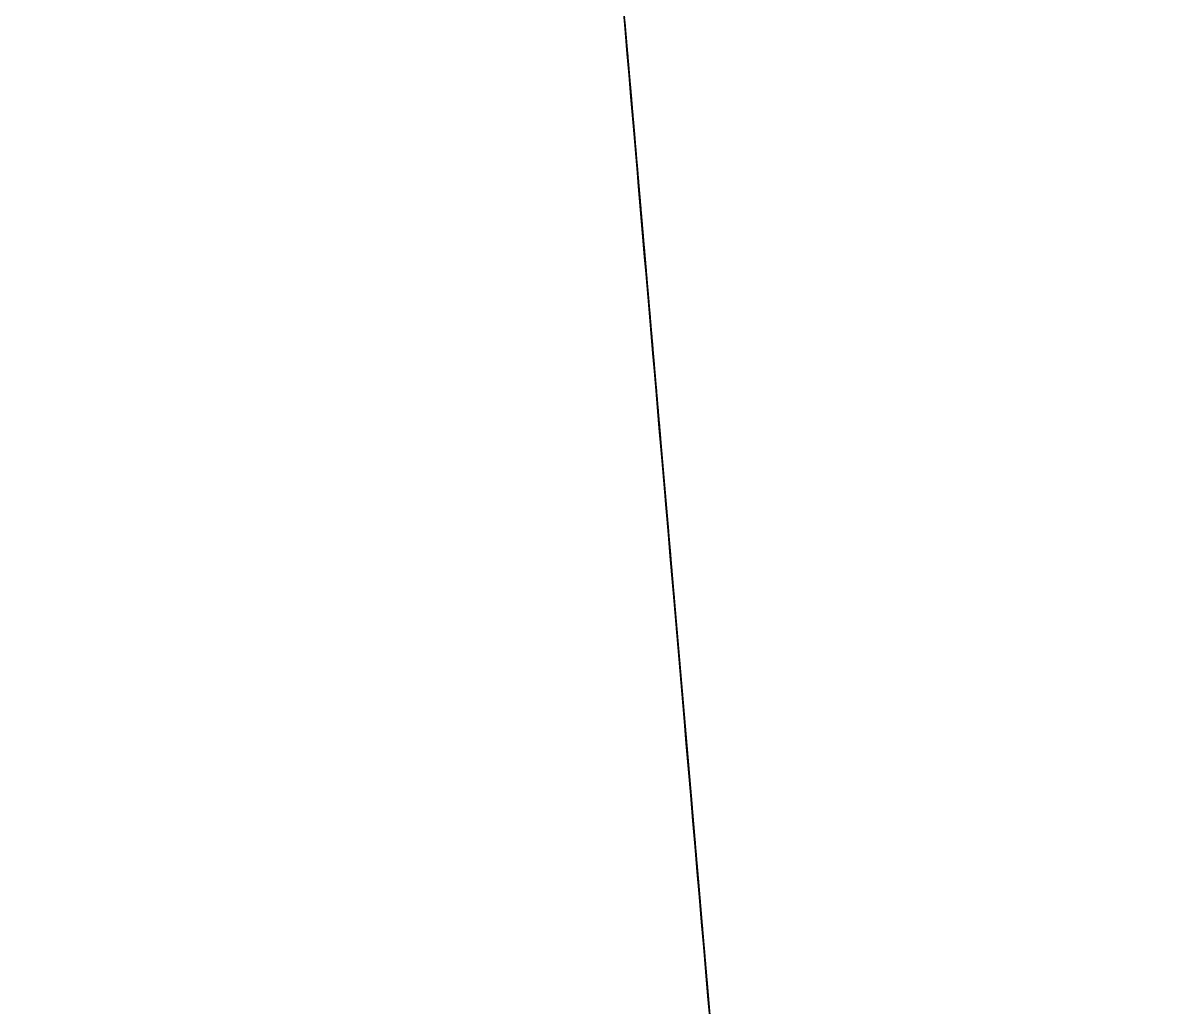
# Model space of a CAD drawing. Header units: millimetres. Extents: x 2645 to 248282, y -52826 to -1714.
# Drawn here: x 3662.6 to 3758.4, y -43446.3 to -43364.3 of the extents above; entities that cross this region are included whole.
import ezdxf

# ---------------------------------------------------------------- set-up
doc = ezdxf.new("R2010")
doc.units = ezdxf.units.MM
doc.header["$MEASUREMENT"] = 0
doc.linetypes.add('CENTER2', pattern=[1.125, 0.75, -0.125, 0.125, -0.125])
for name, color, linetype in [('Elevation Looking North-0', 7, 'Continuous'), ('Elevation Looking North-150-DS-B4-404', 1, 'Continuous'), ('Elevation Looking North-150-SL-B4-095', 14, 'Continuous'), ('Elevation Looking North-150-SL-B4-221', 85, 'Continuous'), ('Elevation Looking North-150-SL-B4-249', 85, 'Continuous'), ('Elevation Looking North-300-CEN-D3-231', 70, 'Continuous'), ('Elevation Looking North-300-CEN-D3-258', 70, 'Continuous'), ('Elevation Looking North-300-FA-D4-256', 50, 'Continuous'), ('Elevation Looking North-50-IW-B4-023', 3, 'Continuous'), ('Elevation Looking North-50-PES-D1-229', 4, 'Continuous'), ('Elevation Looking North-A-FLOR', 192, 'Continuous'), ('Elevation Looking North-CENTER', 1, 'CENTER2'), ('Elevation Looking North-PR-STEL-EQIP_DUCTS_CHUTES', 85, 'Continuous'), ('Elevation Looking North-RE', 5, 'Continuous'), ('Elevation Looking North-S-BEAM', 12, 'Continuous'), ('Elevation Looking North-SLUDGE TO STRAIN PRESS INLET', 3, 'Continuous'), ('Elevation Looking North-UCD756', 7, 'Continuous')]:
    doc.layers.add(name, color=color, linetype=linetype)
doc.layers.add('Elevation Looking North-PR-STEL-EQIP-PUMP_2_SEEPEX_BTVE70-24_100-18', color=7, linetype='Continuous', true_color=0x1111d0)

# ---------------------------------------------------------------- blocks, each defined once
blk = doc.blocks.new('*U815')
at = {"layer": 'Elevation Looking North-A-FLOR', "color": 0, "linetype": 'ByBlock', "lineweight": -2}
blk.add_line((3709.106, -43321.337, 22000), (4075.606, -47601.955, 22000), dxfattribs=at)
blk = doc.blocks.new('*U816')
at = {"layer": 'Elevation Looking North-S-BEAM', "color": 0, "linetype": 'ByBlock', "lineweight": -2}
for p, q in [((2647.841, -30926.057, 30027.2), (4471.772, -52229.058, 30027.2)), ((2647.841, -30926.057, 29454.8), (4471.772, -52229.058, 29454.8)), ((2647.841, -30926.057, 30042), (4471.772, -52229.058, 30042)), ((3467.558, -40500.126, 29440), (3964.349, -46302.508, 29440))]:
    blk.add_line(p, q, dxfattribs=at)
blk = doc.blocks.new('*U866')
at = {"layer": 'Elevation Looking North-S-BEAM', "color": 0, "linetype": 'ByBlock', "lineweight": -2}
for p, q in [((3558.184, -41558.607, 24801.4), (3714.126, -43379.971, 24801.4)), ((3714.665, -43386.268, 24801.4), (4068.838, -47522.9, 24801.4))]:
    blk.add_line(p, q, dxfattribs=at)
blk = doc.blocks.new('*U875')
at = {"layer": 'Elevation Looking North-A-FLOR', "color": 0, "linetype": 'ByBlock', "lineweight": -2}
blk.add_line((3774.49, -44084.997, 21629.207), (2990.271, -34925.535, 21629.207), dxfattribs=at)
blk = doc.blocks.new('*U1000')
at = {"layer": 'Elevation Looking North-A-FLOR', "color": 0, "linetype": 'ByBlock', "lineweight": -2}
for p, q in [((3210.589, -37498.789, 21699.689), (3774.49, -44084.997, 21629.207)), ((4410.652, -51515.2, 21849.694), (3210.589, -37498.789, 21999.689)), ((3709.106, -43321.337, 21937.384), (4075.764, -47603.804, 21891.554))]:
    blk.add_line(p, q, dxfattribs=at)
blk = doc.blocks.new('*U1001')
at = {"layer": 'Elevation Looking North-A-FLOR', "color": 0, "linetype": 'ByBlock', "lineweight": -2}
for p, q in [((4075.764, -47603.804, 21891.966), (3709.106, -43321.337, 21937.755)), ((3709.106, -43321.337, 21999.995), (4075.606, -47601.955, 21999.987))]:
    blk.add_line(p, q, dxfattribs=at)
blk = doc.blocks.new('*U1006')
at = {"layer": 'Elevation Looking North-50-PES-D1-229', "color": 0, "linetype": 'ByBlock', "lineweight": -2}
for p, q in [((3713.255, -43369.792, 25056.774), (3706.149, -43286.803, 25056.774)), ((3714.961, -43389.719, 24996.449), (3714.705, -43386.73, 24996.449)), ((3714.961, -43389.719, 25056.774), (3714.705, -43386.73, 25056.774)), ((3717.861, -43423.595, 25056.774), (3716.838, -43411.639, 25056.774))]:
    blk.add_line(p, q, dxfattribs=at)
blk = doc.blocks.new('*U1013')
at = {"layer": 'Elevation Looking North-300-FA-D4-256', "color": 0, "linetype": 'ByBlock', "lineweight": -2}
blk.add_line((3709.106, -43321.337, 23695.257), (3727.845, -43540.199, 23695.257), dxfattribs=at)
blk = doc.blocks.new('*U1023')
at = {"layer": 'Elevation Looking North-300-CEN-D3-258', "color": 0, "linetype": 'ByBlock', "lineweight": -2}
blk.add_line((3709.106, -43321.337, 23086.7), (3756.925, -43879.846, 23096.426), dxfattribs=at)
at = {"layer": 'Elevation Looking North-CENTER'}
blk.add_line((3747.661, -43771.649, 23256.491), (3709.106, -43321.337, 23248.65), dxfattribs=at)
blk = doc.blocks.new('*U1043')
at = {"layer": 'Elevation Looking North-50-IW-B4-023', "color": 0, "linetype": 'ByBlock', "lineweight": -2}
for p, q in [((3809.232, -44490.773, 23554.407), (3709.106, -43321.337, 23554.407)), ((3809.232, -44490.773, 23614.732), (3709.106, -43321.337, 23614.732))]:
    blk.add_line(p, q, dxfattribs=at)
at = {"layer": 'Elevation Looking North-CENTER'}
blk.add_line((3709.106, -43321.337, 23584.569), (3809.232, -44490.773, 23584.569), dxfattribs=at)
blk = doc.blocks.new('*U1059')
at = {"layer": 'Elevation Looking North-150-SL-B4-221', "color": 0, "linetype": 'ByBlock', "lineweight": -2}
blk.add_line((3709.106, -43321.337, 24016.866), (3733.668, -43608.212, 24016.866), dxfattribs=at)
blk = doc.blocks.new('*U1060')
at = {"layer": 'Elevation Looking North-CENTER'}
blk.add_line((3709.106, -43321.337, 22955.728), (3862.195, -45109.376, 22955.728), dxfattribs=at)
at = {"layer": 'Elevation Looking North-SLUDGE TO STRAIN PRESS INLET', "color": 0, "linetype": 'ByBlock', "lineweight": -2}
for p, q in [((3862.195, -45109.376, 23039.866), (3709.106, -43321.337, 23039.866)), ((3726.496, -43524.448, 22871.591), (3710.077, -43332.68, 22871.591))]:
    blk.add_line(p, q, dxfattribs=at)
blk = doc.blocks.new('*U1063')
at = {"layer": 'Elevation Looking North-PR-STEL-EQIP-PUMP_2_SEEPEX_BTVE70-24_100-18', "color": 0, "linetype": 'ByBlock', "lineweight": -2}
for p, q in [((3719.781, -43446.019, 22325.797), (3709.106, -43321.337, 22325.797)), ((3719.781, -43446.019, 22313.779), (3709.106, -43321.337, 22313.779)), ((3719.781, -43446.019, 22305.766), (3709.106, -43321.337, 22305.766)), ((3709.106, -43321.337, 22434.953), (3719.781, -43446.019, 22434.953)), ((3719.781, -43446.019, 22454.984), (3709.106, -43321.337, 22454.984)), ((3710.04, -43332.249, 22548.684), (3726.314, -43522.32, 22514.08)), ((3710.182, -43333.902, 22826.626), (3726.49, -43524.371, 22858.951)), ((3719.781, -43446.019, 22313.779), (3719.781, -43446.019, 22325.797)), ((3719.781, -43446.019, 22454.984), (3719.781, -43446.019, 22434.953)), ((3719.781, -43446.019, 22434.953), (3719.781, -43446.019, 22325.797)), ((3719.781, -43446.019, 22313.779), (3719.781, -43446.019, 22305.766))]:
    blk.add_line(p, q, dxfattribs=at)
blk = doc.blocks.new('*U1081')
at = {"layer": 'Elevation Looking North-150-DS-B4-404', "color": 0, "linetype": 'ByBlock', "lineweight": -2}
for p, q in [((3730.719, -43573.769, 23790.913), (3709.106, -43321.337, 23790.913)), ((3730.719, -43573.769, 23959.188), (3709.106, -43321.337, 23959.188))]:
    blk.add_line(p, q, dxfattribs=at)
at = {"layer": 'Elevation Looking North-CENTER'}
blk.add_line((3709.106, -43321.337, 23875.05), (3730.719, -43573.769, 23875.05), dxfattribs=at)
blk = doc.blocks.new('*U1083')
at = {"layer": 'Elevation Looking North-150-DS-B4-404', "color": 0, "linetype": 'ByBlock', "lineweight": -2}
for p, q in [((3903.511, -45591.928, 23256.491), (3709.106, -43321.337, 23256.491)), ((3906.187, -45623.188, 23424.766), (3709.106, -43321.337, 23424.766))]:
    blk.add_line(p, q, dxfattribs=at)
at = {"layer": 'Elevation Looking North-CENTER'}
blk.add_line((3709.106, -43321.337, 23340.628), (3902.939, -45585.248, 23340.628), dxfattribs=at)
blk = doc.blocks.new('*U1093')
at = {"layer": 'Elevation Looking North-0', "color": 0, "linetype": 'ByBlock', "lineweight": -2}
for p, q in [((3734.676, -43619.982, 25888.357), (3706.416, -43289.916, 25697.096)), ((3725.33, -43510.831, 26078.104), (3706.416, -43289.916, 25950.091))]:
    blk.add_line(p, q, dxfattribs=at)
blk = doc.blocks.new('*U1096')
at = {"layer": 'Elevation Looking North-UCD756', "color": 0, "linetype": 'ByBlock', "lineweight": -2}
for p, q in [((3718.529, -43431.398, 25370), (3696.35, -43172.346, 25370)), ((3696.35, -43172.346, 25355), (3718.529, -43431.398, 25355)), ((3720.662, -43456.307, 25383), (3698.479, -43197.219, 25383)), ((3721.965, -43471.52, 26745.919), (3707.126, -43298.214, 27176.237)), ((3709.188, -43322.297, 26103), (3720.662, -43456.307, 26103)), ((3709.572, -43326.776, 26108.002), (3719.382, -43441.358, 26108.002)), ((3709.712, -43328.413, 27103.735), (3718.385, -43429.706, 26852.222)), ((3709.712, -43328.413, 27103.735), (3718.385, -43429.706, 26852.222)), ((3709.759, -43328.961, 27103.735), (3718.432, -43430.254, 26852.222)), ((3709.791, -43329.337, 27104.11), (3718.464, -43430.63, 26852.597)), ((3717.348, -43417.604, 26884.942), (3716.901, -43412.378, 26897.922)), ((3716.98, -43413.302, 26898.296), (3716.901, -43412.378, 26897.922)), ((3717.875, -43423.753, 26872.336), (3716.98, -43413.302, 26898.296)), ((3717.875, -43423.753, 26872.336), (3716.98, -43413.302, 26898.296)), ((3717.313, -43417.193, 26896.638), (3716.98, -43413.302, 26898.296)), ((3717.164, -43415.455, 25370), (3717.164, -43415.455, 25383)), ((3718.016, -43425.403, 26876.242), (3717.313, -43417.193, 26896.638)), ((3718.016, -43425.403, 26876.242), (3717.313, -43417.193, 26896.638)), ((3717.875, -43423.753, 26872.336), (3717.796, -43422.831, 26871.962)), ((3718.016, -43425.403, 26876.242), (3717.875, -43423.753, 26872.336)), ((3718.464, -43430.63, 26852.597), (3718.385, -43429.706, 26852.222)), ((3718.529, -43431.398, 25355), (3718.529, -43431.398, 25370)), ((3718.529, -43431.398, 25370), (3720.236, -43451.325, 25370)), ((3720.236, -43451.325, 25355), (3718.529, -43431.398, 25355)), ((3719.382, -43441.358, 26108.002), (3719.382, -43441.358, 26118.002)), ((3719.382, -43441.358, 26118.002), (3719.809, -43446.341, 26118.002))]:
    blk.add_line(p, q, dxfattribs=at)
blk = doc.blocks.new('*U1098')
at = {"layer": 'Elevation Looking North-CENTER'}
blk.add_line((3809.232, -44490.773, 23731.723), (3709.106, -43321.337, 23731.723), dxfattribs=at)
at = {"layer": 'Elevation Looking North-RE', "color": 0, "linetype": 'ByBlock', "lineweight": -2}
for p, q in [((3709.106, -43321.337, 23761.885), (3738.019, -43659.033, 23761.885)), ((3709.106, -43321.337, 23701.56), (3809.232, -44490.773, 23701.56))]:
    blk.add_line(p, q, dxfattribs=at)
blk = doc.blocks.new('*U1101')
at = {"layer": 'Elevation Looking North-CENTER'}
blk.add_line((3709.106, -43321.337, 23616.329), (3764.655, -43970.129, 23616.329), dxfattribs=at)
at = {"layer": 'Elevation Looking North-RE', "color": 0, "linetype": 'ByBlock', "lineweight": -2}
blk.add_line((3764.655, -43970.129, 23673.479), (3709.106, -43321.337, 23673.479), dxfattribs=at)
blk = doc.blocks.new('*U1116')
at = {"layer": 'Elevation Looking North-150-SL-B4-249', "color": 0, "linetype": 'ByBlock', "lineweight": -2}
for p, q in [((3712.118, -43356.513, 24366.794), (3721.376, -43464.641, 24366.795)), ((3712.118, -43356.514, 24325.399), (3715.322, -43393.937, 24325.4)), ((3712.778, -43364.218, 24289.838), (3719.56, -43443.432, 24291.795)), ((3712.778, -43364.219, 24296.115), (3718.362, -43429.443, 24301.278)), ((3712.778, -43364.219, 24234.471), (3721.47, -43465.745, 24218.418)), ((3712.778, -43364.22, 24227.984), (3721.47, -43465.746, 24208.433)), ((3712.779, -43364.231, 24297.543), (3712.897, -43365.61, 24297.816)), ((3712.878, -43365.394, 24345.75), (3712.878, -43365.395, 24345.588)), ((3713.474, -43372.348, 24333.047), (3713.014, -43366.976, 24338.616)), ((3713.88, -43377.096, 24358.34), (3713.051, -43367.412, 24349.731)), ((3713.204, -43369.202, 24340.822), (3713.051, -43367.412, 24349.623)), ((3713.051, -43367.412, 24349.731), (3713.051, -43367.412, 24349.623)), ((3713.051, -43367.412, 24349.623), (3713.88, -43377.096, 24358.232)), ((3713.308, -43370.416, 24345.433), (3713.308, -43370.417, 24345.304)), ((3713.441, -43371.961, 24345.31), (3713.441, -43371.963, 24344.873)), ((3714.323, -43382.272, 24332.789), (3713.678, -43374.729, 24335.317)), ((3714.931, -43389.368, 24354.228), (3713.88, -43377.096, 24358.34)), ((3713.88, -43377.096, 24358.232), (3714.931, -43389.368, 24354.12)), ((3713.88, -43377.096, 24358.34), (3713.88, -43377.096, 24358.232)), ((3714.36, -43382.696, 24333.166), (3714.323, -43382.272, 24332.789)), ((3715.07, -43390.988, 24346.262), (3714.931, -43389.368, 24354.228)), ((3714.931, -43389.368, 24354.228), (3714.931, -43389.368, 24354.12)), ((3714.931, -43389.368, 24354.12), (3715.067, -43390.963, 24346.28)), ((3715.325, -43393.971, 24345.867), (3715.325, -43393.972, 24345.705)), ((3716.481, -43407.476, 24316.171), (3721.426, -43465.228, 24277.019)), ((3717.222, -43416.122, 24329.018), (3722.185, -43474.099, 24289.714)), ((3717.679, -43421.459, 24325.4), (3719.14, -43438.531, 24325.4)), ((3718.169, -43427.183, 24345.751), (3718.169, -43427.184, 24345.589)), ((3719.17, -43438.885, 24358.341), (3718.341, -43429.2, 24349.732)), ((3718.341, -43429.201, 24349.624), (3718.341, -43429.2, 24349.732)), ((3719.17, -43438.885, 24358.233), (3718.341, -43429.201, 24349.624)), ((3718.341, -43429.201, 24349.624), (3718.563, -43431.788, 24336.902)), ((3718.563, -43431.788, 24336.902), (3719.614, -43444.06, 24332.79)), ((3720.221, -43451.157, 24354.229), (3719.17, -43438.885, 24358.341)), ((3719.17, -43438.885, 24358.233), (3719.17, -43438.885, 24358.341)), ((3720.221, -43451.157, 24354.121), (3719.17, -43438.885, 24358.233)), ((3719.568, -43443.523, 24380.395), (3721.385, -43464.755, 24387.998)), ((3719.614, -43444.06, 24332.79), (3720.443, -43453.745, 24341.4))]:
    blk.add_line(p, q, dxfattribs=at)
at = {"layer": 'Elevation Looking North-150-SL-B4-249', "color": 0, "linetype": 'ByBlock', "lineweight": -2, "extrusion": (0.996355, 0.085306, 1.30104e-18)}
blk.add_ellipse((3714.102, -43379.683, 24345.647), major_axis=(-1.223, 14.288, -0.058), ratio=0.999903, start_param=5.788461, end_param=9.428822, dxfattribs=at)
at = {"layer": 'Elevation Looking North-150-SL-B4-249', "color": 0, "linetype": 'ByBlock', "lineweight": -2, "extrusion": (-0.996355, -0.085306, -9.76996e-15)}
blk.add_ellipse((3713.204, -43369.196, 24340.773), major_axis=(0.19, -2.22, 2.157), ratio=0.010049, start_param=1.561146, end_param=5.573749, dxfattribs=at)
at = {"layer": 'Elevation Looking North-150-SL-B4-249', "color": 0, "linetype": 'ByBlock', "lineweight": -2, "extrusion": (0.996355, 0.085306, -4.10089e-15)}
blk.add_ellipse((3713.204, -43369.196, 24340.773), major_axis=(0.143, -1.665, 1.618), ratio=0.010049, start_param=-1.581174539225298, end_param=4.702010767954288, dxfattribs=at)
at = {"layer": 'Elevation Looking North-150-SL-B4-249', "color": 0, "linetype": 'ByBlock', "lineweight": -2, "extrusion": (0.996355, 0.085306, -2.38524e-18)}
blk.add_ellipse((3714.102, -43379.683, 24345.647), major_axis=(-1.223, 14.288, -0.058), ratio=0.999903, start_param=5.317674, end_param=5.71841, dxfattribs=at)
at = {"layer": 'Elevation Looking North-150-SL-B4-249', "color": 0, "linetype": 'ByBlock', "lineweight": -2, "extrusion": (-0.996355, -0.085306, -3.79557e-15)}
blk.add_ellipse((3713.204, -43369.196, 24340.773), major_axis=(0.19, -2.22, 2.157), ratio=0.010049, start_param=0.699747, end_param=1.561146, dxfattribs=at)
at = {"layer": 'Elevation Looking North-150-SL-B4-249', "color": 0, "linetype": 'ByBlock', "lineweight": -2, "extrusion": (-0.996355, -0.085306, 1.02999e-18)}
blk.add_ellipse((3714.102, -43379.685, 24345.342), major_axis=(0.794, -9.268, 0.038), ratio=0.999903, start_param=2.33594, end_param=4.580691, dxfattribs=at)
at = {"layer": 'Elevation Looking North-150-SL-B4-249', "color": 0, "linetype": 'ByBlock', "lineweight": -2, "extrusion": (0.996355, 0.085306, -1.02999e-18)}
blk.add_ellipse((3714.102, -43379.684, 24345.471), major_axis=(-0.794, 9.268, -0.038), ratio=0.999903, start_param=6.283185, end_param=7.088838, dxfattribs=at)
at = {"layer": 'Elevation Looking North-150-SL-B4-249', "color": 0, "linetype": 'ByBlock', "lineweight": -2, "extrusion": (0.996355, 0.085306, -1.6263e-18)}
for centre, start_param, end_param in [((3714.102, -43379.686, 24344.905), 6.283185, 8.611642), ((3714.102, -43379.686, 24344.905), 6.283185, 8.611642), ((3714.102, -43379.686, 24344.905), 6.287229, 8.611642), ((3714.102, -43379.686, 24344.905), 6.287229, 8.611642), ((3714.102, -43379.685, 24345.342), 0.805653, 2.534411)]:
    blk.add_ellipse(centre, major_axis=(-0.661, 7.724, -0.031), ratio=0.999903, start_param=start_param, end_param=end_param, dxfattribs=at)
at = {"layer": 'Elevation Looking North-150-SL-B4-249', "color": 0, "linetype": 'ByBlock', "lineweight": -2, "extrusion": (0.996355, 0.085306, -1.68051e-18)}
blk.add_ellipse((3714.102, -43379.685, 24345.342), major_axis=(-0.661, 7.724, -0.031), ratio=0.999903, start_param=6.283185, end_param=7.088838, dxfattribs=at)
at = {"layer": 'Elevation Looking North-150-SL-B4-249', "color": 0, "linetype": 'ByBlock', "lineweight": -2, "extrusion": (0.996355, 0.085306, -1.51788e-18)}
blk.add_ellipse((3714.102, -43379.686, 24344.905), major_axis=(-0.661, 7.724, -0.031), ratio=0.999903, start_param=6.283185, end_param=6.287229, dxfattribs=at)
at = {"layer": 'Elevation Looking North-150-SL-B4-249', "color": 0, "linetype": 'ByBlock', "lineweight": -2, "extrusion": (0.996355, 0.085306, -8.67362e-19)}
blk.add_ellipse((3714.102, -43379.686, 24344.905), major_axis=(-0.661, 7.724, -0.031), ratio=0.999903, start_param=6.283185, end_param=6.287229, dxfattribs=at)
at = {"layer": 'Elevation Looking North-150-SL-B4-249', "color": 0, "linetype": 'ByBlock', "lineweight": -2, "extrusion": (0.996355, 0.085306, 2.22045e-16)}
blk.add_ellipse((3713.664, -43374.568, 24335.204), major_axis=(0.19, -2.22, 2.157), ratio=0.010049, start_param=0.77201, end_param=3.141593, dxfattribs=at)
at = {"layer": 'Elevation Looking North-150-SL-B4-249', "color": 0, "linetype": 'ByBlock', "lineweight": -2, "extrusion": (0.996355, 0.085306, -3.08998e-18)}
blk.add_ellipse((3714.102, -43379.683, 24345.647), major_axis=(-1.223, 14.288, -0.058), ratio=0.999903, start_param=4.389449, end_param=5.239333, dxfattribs=at)
at = {"layer": 'Elevation Looking North-150-SL-B4-249', "color": 0, "linetype": 'ByBlock', "lineweight": -2, "extrusion": (0.996355, 0.085306, -4.11997e-18)}
blk.add_ellipse((3714.102, -43379.684, 24345.471), major_axis=(-0.794, 9.268, -0.038), ratio=0.999903, start_param=0.805653, end_param=2.878924, dxfattribs=at)
at = {"layer": 'Elevation Looking North-150-SL-B4-249', "color": 0, "linetype": 'ByBlock', "lineweight": -2, "extrusion": (-0.996355, -0.085306, 4.01155e-18)}
blk.add_ellipse((3714.102, -43379.685, 24345.342), major_axis=(0.794, -9.268, 0.038), ratio=0.999903, start_param=0.280699, end_param=2.33594, dxfattribs=at)
at = {"layer": 'Elevation Looking North-150-SL-B4-249', "color": 0, "linetype": 'ByBlock', "lineweight": -2, "extrusion": (-0.996355, -0.085306, 1.40946e-18)}
blk.add_ellipse((3714.102, -43379.683, 24345.884), major_axis=(1.223, -14.288, 0.058), ratio=0.999903, start_param=1.340775, end_param=1.792729, dxfattribs=at)
at = {"layer": 'Elevation Looking North-150-SL-B4-249', "color": 0, "linetype": 'ByBlock', "lineweight": -2, "extrusion": (0.996355, 0.085306, -2.05998e-18)}
blk.add_ellipse((3714.102, -43379.683, 24345.647), major_axis=(-1.223, 14.288, -0.058), ratio=0.999903, start_param=3.145637, end_param=3.244423, dxfattribs=at)
at = {"layer": 'Elevation Looking North-150-SL-B4-249', "color": 0, "linetype": 'ByBlock', "lineweight": -2, "extrusion": (-0.996355, -0.085306, -7.98667e-15)}
blk.add_ellipse((3716.851, -43411.799, 24322.594), major_axis=(0.37, -4.323, 6.424), ratio=0.011304, start_param=3.141593, end_param=4.106714, dxfattribs=at)
at = {"layer": 'Elevation Looking North-150-SL-B4-249', "color": 0, "linetype": 'ByBlock', "lineweight": -2, "extrusion": (-0.996355, -0.085306, -1.05749e-14)}
blk.add_ellipse((3716.851, -43411.799, 24322.594), major_axis=(0.37, -4.323, 6.424), ratio=0.011304, start_param=3.141593, end_param=6.271672, dxfattribs=at)
at = {"layer": 'Elevation Looking North-150-SL-B4-249', "color": 0, "linetype": 'ByBlock', "lineweight": -2, "extrusion": (-0.996355, -0.085306, -3.19189e-16)}
blk.add_ellipse((3716.851, -43411.799, 24322.594), major_axis=(0.37, -4.323, 6.424), ratio=0.011304, start_param=3.141593, end_param=4.106714, dxfattribs=at)
at = {"layer": 'Elevation Looking North-150-SL-B4-249', "color": 0, "linetype": 'ByBlock', "lineweight": -2, "extrusion": (-0.996355, -0.085306, -8.00748e-15)}
blk.add_ellipse((3716.851, -43411.799, 24322.594), major_axis=(0.37, -4.323, 6.424), ratio=0.011304, start_param=4.106714, end_param=6.283185, dxfattribs=at)
blk.add_ellipse((3716.851, -43411.799, 24322.594), major_axis=(0.37, -4.323, 6.424), ratio=0.011304, start_param=4.106714, end_param=6.283185, dxfattribs=at)
at = {"layer": 'Elevation Looking North-150-SL-B4-249', "color": 0, "linetype": 'ByBlock', "lineweight": -2, "extrusion": (-0.996355, -0.085306, -2.43555e-15)}
blk.add_ellipse((3716.851, -43411.799, 24322.594), major_axis=(0.37, -4.323, 6.424), ratio=0.011304, start_param=-0.011513, end_param=0, dxfattribs=at)
at = {"layer": 'Elevation Looking North-150-SL-B4-249', "color": 0, "linetype": 'ByBlock', "lineweight": -2, "extrusion": (0.996355, 0.085306, -1.0842e-18)}
blk.add_ellipse((3719.392, -43441.472, 24345.648), major_axis=(-1.223, 14.288, -0.058), ratio=0.999903, start_param=0.004058, end_param=6.287243, dxfattribs=at)
at = {"layer": 'Elevation Looking North-150-SL-B4-249', "color": 0, "linetype": 'ByBlock', "lineweight": -2, "extrusion": (-0.996355, -0.085306, -2.71051e-19)}
blk.add_ellipse((3719.392, -43441.471, 24345.885), major_axis=(1.223, -14.288, 0.058), ratio=0.999903, start_param=1.340775, end_param=1.792729, dxfattribs=at)
at = {"layer": 'Elevation Looking North-150-SL-B4-249', "color": 0, "linetype": 'ByBlock', "lineweight": -2, "extrusion": (0.996355, 0.085306, 8.32667e-17)}
blk.add_ellipse((3719.79, -43446.118, 24373.094), major_axis=(-0.222, 2.595, 7.301), ratio=0.475254, start_param=3.86319, end_param=6.269402, dxfattribs=at)
at = {"layer": 'Elevation Looking North-150-SL-B4-249', "color": 0, "linetype": 'ByBlock', "lineweight": -2, "extrusion": (0.996355, 0.085306, 6.59195e-17)}
blk.add_ellipse((3719.79, -43446.118, 24373.094), major_axis=(-0.222, 2.595, 7.301), ratio=0.475254, start_param=3.86319, end_param=6.268287, dxfattribs=at)
at = {"layer": 'Elevation Looking North-150-SL-B4-249', "color": 0, "linetype": 'ByBlock', "lineweight": -2, "extrusion": (0.996355, 0.085306, 4.85723e-17)}
blk.add_ellipse((3719.79, -43446.118, 24373.094), major_axis=(-0.222, 2.595, 7.301), ratio=0.475254, start_param=3.86319, end_param=6.269402, dxfattribs=at)
at = {"layer": 'Elevation Looking North-150-SL-B4-249', "color": 0, "linetype": 'ByBlock', "lineweight": -2, "extrusion": (0.996355, 0.085306, 1.38778e-17)}
blk.add_ellipse((3719.79, -43446.118, 24373.094), major_axis=(-0.222, 2.595, 7.301), ratio=0.475254, start_param=-0.014898, end_param=0, dxfattribs=at)
at = {"layer": 'Elevation Looking North-150-SL-B4-249', "color": 0, "linetype": 'ByBlock', "lineweight": -2, "extrusion": (0.996355, 0.085306, 1.14492e-16)}
blk.add_ellipse((3719.79, -43446.118, 24373.094), major_axis=(-0.222, 2.595, 7.301), ratio=0.475254, start_param=-0.013783, end_param=0, dxfattribs=at)
at = {"layer": 'Elevation Looking North-150-SL-B4-249', "color": 0, "linetype": 'ByBlock', "lineweight": -2, "extrusion": (0.996355, 0.085306, 1.42247e-16)}
blk.add_ellipse((3719.79, -43446.118, 24373.094), major_axis=(-0.222, 2.595, 7.301), ratio=0.475254, start_param=-0.013783, end_param=0, dxfattribs=at)
at = {"layer": 'Elevation Looking North-150-SL-B4-249', "color": 0, "linetype": 'ByBlock', "lineweight": -2}
for points, knots in [([(3721.471, -43465.753, 24183.695), (3721.211, -43462.719, 24185.037), (3720.951, -43459.684, 24186.378), (3719.912, -43447.548, 24191.744), (3719.133, -43438.447, 24195.769), (3717.521, -43419.621, 24204.092), (3716.688, -43409.893, 24208.393), (3715.453, -43395.462, 24214.77), (3715.048, -43390.737, 24216.858), (3714.286, -43381.837, 24220.787), (3713.908, -43377.425, 24222.734), (3713.534, -43373.055, 24224.65), (3713.477, -43372.383, 24224.944), (3713.363, -43371.052, 24225.524), (3713.308, -43370.417, 24225.799), (3713.221, -43369.395, 24226.24), (3713.186, -43368.989, 24226.413), (3713.124, -43368.263, 24226.721), (3713.098, -43367.962, 24226.846), (3713.049, -43367.39, 24227.083), (3713.029, -43367.151, 24227.179), (3712.989, -43366.681, 24227.363), (3712.972, -43366.489, 24227.435), (3712.939, -43366.106, 24227.572), (3712.926, -43365.955, 24227.62), (3712.904, -43365.692, 24227.697), (3712.895, -43365.595, 24227.719), (3712.889, -43365.517, 24227.734)], [0, 0, 0, 0, 10.000001, 10.000001, 40.000088, 40.000088, 72.070524, 72.070524, 87.674466, 87.674466, 101.701051, 101.701051, 104.405916, 104.405916, 107.652323, 107.652323, 110.754824, 110.754824, 114.336645, 114.336645, 118.965278, 118.965278, 125.34612, 125.34612, 134.588503, 134.588503, 145.380836, 145.380836, 145.380836, 145.380836]), ([(3712.897, -43365.61, 24297.816), (3712.903, -43365.686, 24297.832), (3712.912, -43365.782, 24297.854), (3712.947, -43366.195, 24297.974), (3712.964, -43366.394, 24298.015), (3713.124, -43368.259, 24298.786), (3713.157, -43368.654, 24298.951), (3713.251, -43369.743, 24299.415), (3713.313, -43370.471, 24299.728), (3713.45, -43372.066, 24300.421), (3713.518, -43372.86, 24300.767), (3713.661, -43374.53, 24301.498), (3713.736, -43375.409, 24301.883), (3713.905, -43377.381, 24302.749), (3713.999, -43378.489, 24303.237), (3714.221, -43381.071, 24304.373), (3714.348, -43382.558, 24305.029), (3714.653, -43386.123, 24306.6), (3714.832, -43388.211, 24307.521), (3715.272, -43393.348, 24309.789), (3715.533, -43396.405, 24311.138), (3716.027, -43402.175, 24313.686), (3716.26, -43404.889, 24314.885), (3716.492, -43407.604, 24316.084)], [0, 0, 0, 0, 10.000342, 10.000342, 30.67523, 30.67523, 34.91305, 34.91305, 39.300494, 39.300494, 42.597993, 42.597993, 45.789796, 45.789796, 49.599269, 49.599269, 54.588634, 54.588634, 61.522936, 61.522936, 71.628276, 71.628276, 80.589215, 80.589215, 80.589215, 80.589215]), ([(3713.441, -43371.963, 24344.873), (3713.441, -43371.966, 24344.048), (3713.452, -43372.09, 24343.41), (3713.481, -43372.429, 24342.133), (3713.501, -43372.662, 24341.652), (3713.542, -43373.149, 24340.724), (3713.561, -43373.373, 24340.424), (3713.594, -43373.749, 24339.927), (3713.606, -43373.895, 24339.764), (3713.629, -43374.165, 24339.467), (3713.639, -43374.276, 24339.357), (3713.661, -43374.532, 24339.109), (3713.67, -43374.645, 24339.009), (3713.703, -43375.029, 24338.674), (3713.719, -43375.215, 24338.53), (3713.806, -43376.233, 24337.741), (3713.9, -43377.324, 24336.954), (3714.174, -43380.526, 24334.681), (3714.35, -43382.582, 24333.241), (3714.765, -43387.432, 24329.874), (3715.004, -43390.223, 24327.948), (3715.522, -43396.274, 24323.796), (3715.801, -43399.532, 24321.57), (3716.217, -43404.392, 24318.263), (3716.349, -43405.934, 24317.216), (3716.481, -43407.476, 24316.171)], [1.649433, 1.649433, 1.649433, 1.649433, 1.654812, 1.654812, 1.663064, 1.663064, 1.675623, 1.675623, 1.689574, 1.689574, 1.706867, 1.706867, 1.736288, 1.736288, 1.820059, 1.820059, 2.13491, 2.13491, 2.449761, 2.449761, 2.764612, 2.764612, 3.079463, 3.079463, 3.223688, 3.223688, 3.223688, 3.223688]), ([(3714.539, -43384.794, 24350.695), (3714.539, -43384.794, 24350.695), (3714.546, -43384.876, 24350.63), (3714.586, -43385.339, 24350.278), (3714.643, -43386.001, 24349.792), (3714.826, -43388.139, 24348.261), (3714.973, -43389.862, 24347.047), (3715.34, -43394.143, 24344.061), (3715.562, -43396.738, 24342.266), (3716.053, -43402.479, 24338.315), (3716.323, -43405.625, 24336.161), (3716.805, -43411.26, 24332.319), (3717.013, -43413.692, 24330.666), (3717.222, -43416.122, 24329.018)], [1.773523, 1.773523, 1.773523, 1.773523, 1.851215, 1.851215, 2.064132, 2.064132, 2.365586, 2.365586, 2.680437, 2.680437, 2.995288, 2.995288, 3.223688, 3.223688, 3.223688, 3.223688]), ([(3716.459, -43407.218, 24366.795), (3716.602, -43408.889, 24367.449), (3716.752, -43410.642, 24368.131), (3717.119, -43414.928, 24369.785), (3717.341, -43417.512, 24370.772), (3717.792, -43422.782, 24372.768), (3718.022, -43425.468, 24373.777), (3718.48, -43430.815, 24375.767), (3718.707, -43433.475, 24376.749), (3719.15, -43438.643, 24378.638), (3719.364, -43441.151, 24379.546), (3719.568, -43443.523, 24380.395)], [5.653679, 5.653679, 5.653679, 5.653679, 5.815701, 5.815701, 6.036393, 6.036393, 6.257084, 6.257084, 6.477775, 6.477775, 6.698467, 6.698467, 6.698467, 6.698467]), ([(3718.803, -43434.593, 24197.472), (3718.846, -43435.095, 24194.113), (3718.909, -43435.831, 24190.813), (3719.076, -43437.778, 24184.39), (3719.18, -43439.001, 24181.275), (3719.429, -43441.899, 24175.465), (3719.572, -43443.573, 24172.768), (3719.897, -43447.369, 24167.932), (3720.079, -43449.491, 24165.79), (3720.28, -43451.839, 24164.016)], [1.7440999, 1.7440999, 1.7440999, 1.7440999, 1.9799137, 1.9799137, 2.2219399, 2.2219399, 2.4639661, 2.4639661, 2.7059923, 2.7059923, 2.7059923, 2.7059923])]:
    blk.add_open_spline(points, degree=3, knots=knots, dxfattribs=at)
blk.add_open_spline([(3717.923, -43424.313, 24323.465), (3718.048, -43425.773, 24324.11), (3718.173, -43427.233, 24324.755), (3718.298, -43428.693, 24325.4)], degree=3, dxfattribs=at)
blk = doc.blocks.new('*U1120')
at = {"layer": 'Elevation Looking North-150-SL-B4-095', "color": 0, "linetype": 'ByBlock', "lineweight": -2}
for p, q in [((3775.144, -44092.636, 22266.047), (3709.106, -43321.337, 22266.047)), ((3775.144, -44092.636, 22434.322), (3719.781, -43446.019, 22434.322))]:
    blk.add_line(p, q, dxfattribs=at)
at = {"layer": 'Elevation Looking North-CENTER'}
blk.add_line((3719.781, -43446.019, 22350.184), (3775.144, -44092.636, 22350.184), dxfattribs=at)
blk = doc.blocks.new('*U1121')
at = {"layer": 'Elevation Looking North-150-DS-B4-404', "color": 0, "linetype": 'ByBlock', "lineweight": -2}
for p, q in [((3714.961, -43389.719, 25020.071), (3714.961, -43389.719, 24996)), ((3714.961, -43389.719, 25074.537), (3714.961, -43389.719, 25040.914)), ((3714.961, -43389.719, 25074.537), (3716.838, -43411.639, 25074.537)), ((3716.838, -43411.639, 25044.373), (3716.838, -43411.639, 25074.537)), ((3716.838, -43411.639, 24996), (3716.838, -43411.639, 25024.337)), ((3716.923, -43412.635, 25024.398), (3716.923, -43412.635, 24996)), ((3717.776, -43422.598, 25024.398), (3717.776, -43422.598, 24996)), ((3717.861, -43423.595, 25024.337), (3717.861, -43423.595, 24996)), ((3717.861, -43423.595, 25074.537), (3717.861, -43423.595, 25044.373)), ((3717.861, -43423.595, 25074.537), (3719.738, -43445.515, 25074.537)), ((3719.738, -43445.515, 25040.914), (3719.738, -43445.515, 25074.537)), ((3719.738, -43445.515, 24996), (3719.738, -43445.515, 25020.071))]:
    blk.add_line(p, q, dxfattribs=at)
at = {"layer": 'Elevation Looking North-150-DS-B4-404', "color": 0, "linetype": 'ByBlock', "lineweight": -2, "extrusion": (0.996355, 0.085306, -9.22495e-29)}
blk.add_arc((-43576.463, 24934.537), 110, 33.96976, 146.03024, dxfattribs=at)
at = {"layer": 'Elevation Looking North-150-DS-B4-404', "color": 0, "linetype": 'ByBlock', "lineweight": -2, "extrusion": (-0.996355, -0.085306, 0)}
for start, end in [(92.91211, 136.92751), (43.07249, 87.08789)]:
    blk.add_arc((43576.463, 24934.537), 90, start, end, dxfattribs=at)
blk = doc.blocks.new('*U1122')
at = {"layer": 'Elevation Looking North-S-BEAM', "color": 0, "linetype": 'ByBlock', "lineweight": -2}
for p, q in [((3708.681, -43316.374, 24789), (3720.112, -43449.885, 24789)), ((3720.112, -43449.885, 24996), (3708.681, -43316.374, 24996)), ((3708.681, -43316.374, 24986.4), (3714.128, -43379.991, 24986.4)), ((3714.128, -43379.991, 24798.6), (3708.681, -43316.374, 24798.6)), ((3714.128, -43379.991, 24986.4), (3714.128, -43379.991, 24798.6)), ((3720.112, -43449.885, 24798.6), (3714.665, -43386.268, 24798.6)), ((3714.665, -43386.268, 24798.6), (3714.665, -43386.268, 24986.4)), ((3714.665, -43386.268, 24986.4), (3720.112, -43449.885, 24986.4))]:
    blk.add_line(p, q, dxfattribs=at)
blk = doc.blocks.new('*U1123')
at = {"layer": 'Elevation Looking North-PR-STEL-EQIP_DUCTS_CHUTES', "color": 0, "linetype": 'ByBlock', "lineweight": -2}
for p, q in [((3709.16, -43321.967, 25018.687), (3709.16, -43321.967, 24996)), ((3709.16, -43321.967, 25018.687), (3711.877, -43353.703, 25023.896)), ((3713.255, -43369.792, 25010.668), (3713.255, -43369.792, 24996)), ((3713.255, -43369.792, 25074.537), (3713.255, -43369.792, 25033.512)), ((3714.705, -43386.73, 25074.537), (3713.255, -43369.792, 25074.537)), ((3714.705, -43386.73, 25040.078), (3714.705, -43386.73, 25074.537)), ((3714.705, -43386.73, 24996), (3714.705, -43386.73, 25019.03))]:
    blk.add_line(p, q, dxfattribs=at)
blk = doc.blocks.new('*U1124')
at = {"layer": 'Elevation Looking North-150-DS-B4-404', "color": 0, "linetype": 'ByBlock', "lineweight": -2}
for p, q in [((3714.961, -43389.719, 25020.071), (3714.961, -43389.719, 24996)), ((3714.961, -43389.719, 25074.537), (3714.961, -43389.719, 25040.914)), ((3714.961, -43389.719, 25074.537), (3716.411, -43406.657, 25074.537)), ((3716.411, -43406.657, 25043.986), (3716.411, -43406.657, 25074.537)), ((3716.411, -43406.657, 24996), (3716.411, -43406.657, 25023.862)), ((3717.861, -43423.595, 25023.757), (3717.776, -43422.598, 25023.92))]:
    blk.add_line(p, q, dxfattribs=at)
blk = doc.blocks.new('*U1125')
at = {"layer": 'Elevation Looking North-150-DS-B4-404', "color": 0, "linetype": 'ByBlock', "lineweight": -2}
for p, q in [((3719.738, -43445.515, 25020.071), (3719.738, -43445.515, 24996)), ((3719.738, -43445.515, 25074.537), (3719.738, -43445.515, 25040.914)), ((3719.738, -43445.515, 25074.537), (3719.994, -43448.504, 25074.537)), ((3719.994, -43448.504, 25040.078), (3719.994, -43448.504, 25074.537)), ((3719.994, -43448.504, 24996), (3719.994, -43448.504, 25019.03))]:
    blk.add_line(p, q, dxfattribs=at)
blk = doc.blocks.new('*U1119')
at = {"layer": 'Elevation Looking North-300-CEN-D3-231', "color": 0, "linetype": 'ByBlock', "lineweight": -2}
for p, q in [((3727.284, -43533.65, 24502.441), (3693.125, -43134.682, 24502.441)), ((3719.295, -43440.34, 24178.591), (3706.695, -43293.178, 24178.591))]:
    blk.add_line(p, q, dxfattribs=at)
blk = doc.blocks.new('*U1428')
at = {"layer": 'Elevation Looking North-300-CEN-D3-231'}
blk.add_blockref('*U1119', (0, 0), dxfattribs=at)

msp = doc.modelspace()

# ---------------------------------------------------------------- block references
at = {"layer": 'Elevation Looking North-0'}
msp.add_blockref('*U1093', (0, 0), dxfattribs=at)
at = {"layer": 'Elevation Looking North-150-DS-B4-404'}
for name in ['*U1081', '*U1083', '*U1121', '*U1124', '*U1125']:
    msp.add_blockref(name, (0, 0), dxfattribs=at)
at = {"layer": 'Elevation Looking North-150-SL-B4-095'}
msp.add_blockref('*U1120', (0, 0), dxfattribs=at)
at = {"layer": 'Elevation Looking North-150-SL-B4-221'}
msp.add_blockref('*U1059', (0, 0), dxfattribs=at)
at = {"layer": 'Elevation Looking North-150-SL-B4-249'}
msp.add_blockref('*U1116', (0, 0), dxfattribs=at)
at = {"layer": 'Elevation Looking North-300-CEN-D3-231'}
msp.add_blockref('*U1428', (0, 0), dxfattribs=at)
at = {"layer": 'Elevation Looking North-300-CEN-D3-258'}
msp.add_blockref('*U1023', (0, 0), dxfattribs=at)
at = {"layer": 'Elevation Looking North-300-FA-D4-256'}
msp.add_blockref('*U1013', (0, 0), dxfattribs=at)
at = {"layer": 'Elevation Looking North-50-IW-B4-023'}
msp.add_blockref('*U1043', (0, 0), dxfattribs=at)
at = {"layer": 'Elevation Looking North-50-PES-D1-229'}
msp.add_blockref('*U1006', (0, 0), dxfattribs=at)
at = {"layer": 'Elevation Looking North-A-FLOR'}
for name in ['*U815', '*U875', '*U1000', '*U1001']:
    msp.add_blockref(name, (0, 0), dxfattribs=at)
at = {"layer": 'Elevation Looking North-PR-STEL-EQIP-PUMP_2_SEEPEX_BTVE70-24_100-18'}
msp.add_blockref('*U1063', (0, 0), dxfattribs=at)
at = {"layer": 'Elevation Looking North-PR-STEL-EQIP_DUCTS_CHUTES'}
msp.add_blockref('*U1123', (0, 0), dxfattribs=at)
at = {"layer": 'Elevation Looking North-RE'}
for name in ['*U1098', '*U1101']:
    msp.add_blockref(name, (0, 0), dxfattribs=at)
at = {"layer": 'Elevation Looking North-S-BEAM'}
for name in ['*U816', '*U866', '*U1122']:
    msp.add_blockref(name, (0, 0), dxfattribs=at)
at = {"layer": 'Elevation Looking North-SLUDGE TO STRAIN PRESS INLET'}
msp.add_blockref('*U1060', (0, 0), dxfattribs=at)
at = {"layer": 'Elevation Looking North-UCD756'}
msp.add_blockref('*U1096', (0, 0), dxfattribs=at)

doc.saveas('drawing.dxf')
